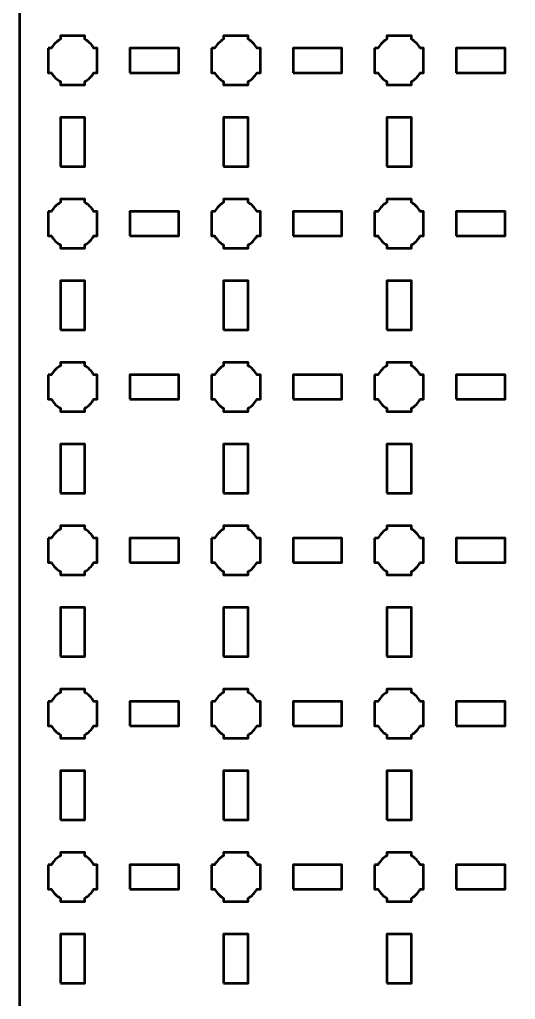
# Model space of a CAD drawing. Header units: centimetres. Extents: x -35.1 to 14.2, y -39.5 to 9.8.
# Drawn here: x -35.15 to -29.07, y -14.35 to -2.35 of the extents above; entities that cross this region are included whole.
import ezdxf

# ---------------------------------------------------------------- set-up
doc = ezdxf.new("R2010")
doc.units = ezdxf.units.CM
doc.header["$MEASUREMENT"] = 0
doc.layers.add('Layer 1', color=7, linetype='Continuous')

msp = doc.modelspace()

# ---------------------------------------------------------------- linework, layer by layer
at = {"layer": 'Layer 1', "color": 250, "lineweight": 53}
for points in [[(-33.8, -3), (-33.2, -3), (-33.2, -2.7), (-33.8, -2.7), (-33.8, -3)], [(-31.8, -3), (-31.2, -3), (-31.2, -2.7), (-31.8, -2.7), (-31.8, -3)], [(-29.8, -3), (-29.2, -3), (-29.2, -2.7), (-29.8, -2.7), (-29.8, -3)], [(-34.65, -4.15), (-34.35, -4.15), (-34.35, -3.55), (-34.65, -3.55), (-34.65, -4.15)], [(-32.65, -4.15), (-32.35, -4.15), (-32.35, -3.55), (-32.65, -3.55), (-32.65, -4.15)], [(-30.65, -4.15), (-30.35, -4.15), (-30.35, -3.55), (-30.65, -3.55), (-30.65, -4.15)], [(-33.8, -5), (-33.2, -5), (-33.2, -4.7), (-33.8, -4.7), (-33.8, -5)], [(-31.8, -5), (-31.2, -5), (-31.2, -4.7), (-31.8, -4.7), (-31.8, -5)], [(-29.8, -5), (-29.2, -5), (-29.2, -4.7), (-29.8, -4.7), (-29.8, -5)], [(-34.65, -6.15), (-34.35, -6.15), (-34.35, -5.55), (-34.65, -5.55), (-34.65, -6.15)], [(-32.65, -6.15), (-32.35, -6.15), (-32.35, -5.55), (-32.65, -5.55), (-32.65, -6.15)], [(-30.65, -6.15), (-30.35, -6.15), (-30.35, -5.55), (-30.65, -5.55), (-30.65, -6.15)], [(-33.8, -7), (-33.2, -7), (-33.2, -6.7), (-33.8, -6.7), (-33.8, -7)], [(-31.8, -7), (-31.2, -7), (-31.2, -6.7), (-31.8, -6.7), (-31.8, -7)], [(-29.8, -7), (-29.2, -7), (-29.2, -6.7), (-29.8, -6.7), (-29.8, -7)], [(-34.65, -8.15), (-34.35, -8.15), (-34.35, -7.55), (-34.65, -7.55), (-34.65, -8.15)], [(-32.65, -8.15), (-32.35, -8.15), (-32.35, -7.55), (-32.65, -7.55), (-32.65, -8.15)], [(-30.65, -8.15), (-30.35, -8.15), (-30.35, -7.55), (-30.65, -7.55), (-30.65, -8.15)], [(-33.8, -9), (-33.2, -9), (-33.2, -8.7), (-33.8, -8.7), (-33.8, -9)], [(-31.8, -9), (-31.2, -9), (-31.2, -8.7), (-31.8, -8.7), (-31.8, -9)], [(-29.8, -9), (-29.2, -9), (-29.2, -8.7), (-29.8, -8.7), (-29.8, -9)], [(-34.65, -10.15), (-34.35, -10.15), (-34.35, -9.55), (-34.65, -9.55), (-34.65, -10.15)], [(-32.65, -10.15), (-32.35, -10.15), (-32.35, -9.55), (-32.65, -9.55), (-32.65, -10.15)], [(-30.65, -10.15), (-30.35, -10.15), (-30.35, -9.55), (-30.65, -9.55), (-30.65, -10.15)], [(-33.8, -11), (-33.2, -11), (-33.2, -10.7), (-33.8, -10.7), (-33.8, -11)], [(-31.8, -11), (-31.2, -11), (-31.2, -10.7), (-31.8, -10.7), (-31.8, -11)], [(-29.8, -11), (-29.2, -11), (-29.2, -10.7), (-29.8, -10.7), (-29.8, -11)], [(-34.65, -12.15), (-34.35, -12.15), (-34.35, -11.55), (-34.65, -11.55), (-34.65, -12.15)], [(-32.65, -12.15), (-32.35, -12.15), (-32.35, -11.55), (-32.65, -11.55), (-32.65, -12.15)], [(-30.65, -12.15), (-30.35, -12.15), (-30.35, -11.55), (-30.65, -11.55), (-30.65, -12.15)], [(-33.8, -13), (-33.2, -13), (-33.2, -12.7), (-33.8, -12.7), (-33.8, -13)], [(-31.8, -13), (-31.2, -13), (-31.2, -12.7), (-31.8, -12.7), (-31.8, -13)], [(-29.8, -13), (-29.2, -13), (-29.2, -12.7), (-29.8, -12.7), (-29.8, -13)], [(-34.65, -14.15), (-34.35, -14.15), (-34.35, -13.55), (-34.65, -13.55), (-34.65, -14.15)], [(-32.65, -14.15), (-32.35, -14.15), (-32.35, -13.55), (-32.65, -13.55), (-32.65, -14.15)], [(-30.65, -14.15), (-30.35, -14.15), (-30.35, -13.55), (-30.65, -13.55), (-30.65, -14.15)]]:
    msp.add_lwpolyline(points, close=True, dxfattribs=at)
msp.add_open_spline([(-35.15, -39), (-35.15, -39), (-35.15, 9.3), (-35.15, 9.3), (-35.15, 9.3), (-35.15, 9.57609), (-34.92609, 9.8), (-34.65, 9.8), (-34.65, 9.8), (-34.65, 9.8), (13.65, 9.8), (13.65, 9.8), (13.65, 9.8), (13.92609, 9.8), (14.15, 9.57609), (14.15, 9.3), (14.15, 9.3), (14.15, 9.3), (14.15, -39), (14.15, -39), (14.15, -39), (14.15, -39.27609), (13.92609, -39.5), (13.65, -39.5), (13.65, -39.5), (13.65, -39.5), (-34.65, -39.5), (-34.65, -39.5), (-34.65, -39.5), (-34.92609, -39.5), (-35.15, -39.27609), (-35.15, -39)], degree=3, knots=[0, 0, 0, 0, 0.125, 0.125, 0.125, 0.125, 0.25, 0.25, 0.25, 0.25, 0.375, 0.375, 0.375, 0.375, 0.5, 0.5, 0.5, 0.5, 0.625, 0.625, 0.625, 0.625, 0.75, 0.75, 0.75, 0.75, 0.875, 0.875, 0.875, 0.875, 1, 1, 1, 1], dxfattribs=at)
at = {"layer": 'Layer 1', "lineweight": 53}
for points in [[(-34.8, -2.7), (-34.8, -2.7), (-34.75985, -2.7), (-34.75985, -2.7), (-34.75985, -2.7), (-34.7335, -2.65447), (-34.69553, -2.6165), (-34.65, -2.59015), (-34.65, -2.59015), (-34.65, -2.59015), (-34.65, -2.55), (-34.65, -2.55), (-34.65, -2.55), (-34.65, -2.55), (-34.5, -2.55), (-34.5, -2.55), (-34.5, -2.55), (-34.5, -2.55), (-34.35, -2.55), (-34.35, -2.55), (-34.35, -2.55), (-34.35, -2.55), (-34.35, -2.59015), (-34.35, -2.59015), (-34.35, -2.59015), (-34.30447, -2.6165), (-34.2665, -2.65447), (-34.24015, -2.7), (-34.24015, -2.7), (-34.24015, -2.7), (-34.2, -2.7), (-34.2, -2.7), (-34.2, -2.7), (-34.2, -2.7), (-34.2, -2.85), (-34.2, -2.85), (-34.2, -2.85), (-34.2, -2.85), (-34.2, -3), (-34.2, -3), (-34.2, -3), (-34.2, -3), (-34.24015, -3), (-34.24015, -3), (-34.24015, -3), (-34.2665, -3.04553), (-34.30447, -3.0835), (-34.35, -3.10985), (-34.35, -3.10985), (-34.35, -3.10985), (-34.35, -3.15), (-34.35, -3.15), (-34.35, -3.15), (-34.35, -3.15), (-34.5, -3.15), (-34.5, -3.15), (-34.5, -3.15), (-34.5, -3.15), (-34.65, -3.15), (-34.65, -3.15), (-34.65, -3.15), (-34.65, -3.15), (-34.65, -3.10985), (-34.65, -3.10985), (-34.65, -3.10985), (-34.69553, -3.0835), (-34.7335, -3.04553), (-34.75985, -3), (-34.75985, -3), (-34.75985, -3), (-34.8, -3), (-34.8, -3), (-34.8, -3), (-34.8, -3), (-34.8, -2.85), (-34.8, -2.85), (-34.8, -2.85), (-34.8, -2.85), (-34.8, -2.7), (-34.8, -2.7)], [(-32.8, -2.7), (-32.8, -2.7), (-32.75985, -2.7), (-32.75985, -2.7), (-32.75985, -2.7), (-32.7335, -2.65447), (-32.69553, -2.6165), (-32.65, -2.59015), (-32.65, -2.59015), (-32.65, -2.59015), (-32.65, -2.55), (-32.65, -2.55), (-32.65, -2.55), (-32.65, -2.55), (-32.5, -2.55), (-32.5, -2.55), (-32.5, -2.55), (-32.5, -2.55), (-32.35, -2.55), (-32.35, -2.55), (-32.35, -2.55), (-32.35, -2.55), (-32.35, -2.59015), (-32.35, -2.59015), (-32.35, -2.59015), (-32.30447, -2.6165), (-32.2665, -2.65447), (-32.24015, -2.7), (-32.24015, -2.7), (-32.24015, -2.7), (-32.2, -2.7), (-32.2, -2.7), (-32.2, -2.7), (-32.2, -2.7), (-32.2, -2.85), (-32.2, -2.85), (-32.2, -2.85), (-32.2, -2.85), (-32.2, -3), (-32.2, -3), (-32.2, -3), (-32.2, -3), (-32.24015, -3), (-32.24015, -3), (-32.24015, -3), (-32.2665, -3.04553), (-32.30447, -3.0835), (-32.35, -3.10985), (-32.35, -3.10985), (-32.35, -3.10985), (-32.35, -3.15), (-32.35, -3.15), (-32.35, -3.15), (-32.35, -3.15), (-32.5, -3.15), (-32.5, -3.15), (-32.5, -3.15), (-32.5, -3.15), (-32.65, -3.15), (-32.65, -3.15), (-32.65, -3.15), (-32.65, -3.15), (-32.65, -3.10985), (-32.65, -3.10985), (-32.65, -3.10985), (-32.69553, -3.0835), (-32.7335, -3.04553), (-32.75985, -3), (-32.75985, -3), (-32.75985, -3), (-32.8, -3), (-32.8, -3), (-32.8, -3), (-32.8, -3), (-32.8, -2.85), (-32.8, -2.85), (-32.8, -2.85), (-32.8, -2.85), (-32.8, -2.7), (-32.8, -2.7)], [(-30.8, -2.7), (-30.8, -2.7), (-30.75985, -2.7), (-30.75985, -2.7), (-30.75985, -2.7), (-30.7335, -2.65447), (-30.69553, -2.6165), (-30.65, -2.59015), (-30.65, -2.59015), (-30.65, -2.59015), (-30.65, -2.55), (-30.65, -2.55), (-30.65, -2.55), (-30.65, -2.55), (-30.5, -2.55), (-30.5, -2.55), (-30.5, -2.55), (-30.5, -2.55), (-30.35, -2.55), (-30.35, -2.55), (-30.35, -2.55), (-30.35, -2.55), (-30.35, -2.59015), (-30.35, -2.59015), (-30.35, -2.59015), (-30.30447, -2.6165), (-30.2665, -2.65447), (-30.24015, -2.7), (-30.24015, -2.7), (-30.24015, -2.7), (-30.2, -2.7), (-30.2, -2.7), (-30.2, -2.7), (-30.2, -2.7), (-30.2, -2.85), (-30.2, -2.85), (-30.2, -2.85), (-30.2, -2.85), (-30.2, -3), (-30.2, -3), (-30.2, -3), (-30.2, -3), (-30.24015, -3), (-30.24015, -3), (-30.24015, -3), (-30.2665, -3.04553), (-30.30447, -3.0835), (-30.35, -3.10985), (-30.35, -3.10985), (-30.35, -3.10985), (-30.35, -3.15), (-30.35, -3.15), (-30.35, -3.15), (-30.35, -3.15), (-30.5, -3.15), (-30.5, -3.15), (-30.5, -3.15), (-30.5, -3.15), (-30.65, -3.15), (-30.65, -3.15), (-30.65, -3.15), (-30.65, -3.15), (-30.65, -3.10985), (-30.65, -3.10985), (-30.65, -3.10985), (-30.69553, -3.0835), (-30.7335, -3.04553), (-30.75985, -3), (-30.75985, -3), (-30.75985, -3), (-30.8, -3), (-30.8, -3), (-30.8, -3), (-30.8, -3), (-30.8, -2.85), (-30.8, -2.85), (-30.8, -2.85), (-30.8, -2.85), (-30.8, -2.7), (-30.8, -2.7)], [(-34.8, -4.7), (-34.8, -4.7), (-34.75985, -4.7), (-34.75985, -4.7), (-34.75985, -4.7), (-34.7335, -4.65447), (-34.69553, -4.6165), (-34.65, -4.59015), (-34.65, -4.59015), (-34.65, -4.59015), (-34.65, -4.55), (-34.65, -4.55), (-34.65, -4.55), (-34.65, -4.55), (-34.5, -4.55), (-34.5, -4.55), (-34.5, -4.55), (-34.5, -4.55), (-34.35, -4.55), (-34.35, -4.55), (-34.35, -4.55), (-34.35, -4.55), (-34.35, -4.59015), (-34.35, -4.59015), (-34.35, -4.59015), (-34.30447, -4.6165), (-34.2665, -4.65447), (-34.24015, -4.7), (-34.24015, -4.7), (-34.24015, -4.7), (-34.2, -4.7), (-34.2, -4.7), (-34.2, -4.7), (-34.2, -4.7), (-34.2, -4.85), (-34.2, -4.85), (-34.2, -4.85), (-34.2, -4.85), (-34.2, -5), (-34.2, -5), (-34.2, -5), (-34.2, -5), (-34.24015, -5), (-34.24015, -5), (-34.24015, -5), (-34.2665, -5.04553), (-34.30447, -5.0835), (-34.35, -5.10985), (-34.35, -5.10985), (-34.35, -5.10985), (-34.35, -5.15), (-34.35, -5.15), (-34.35, -5.15), (-34.35, -5.15), (-34.5, -5.15), (-34.5, -5.15), (-34.5, -5.15), (-34.5, -5.15), (-34.65, -5.15), (-34.65, -5.15), (-34.65, -5.15), (-34.65, -5.15), (-34.65, -5.10985), (-34.65, -5.10985), (-34.65, -5.10985), (-34.69553, -5.0835), (-34.7335, -5.04553), (-34.75985, -5), (-34.75985, -5), (-34.75985, -5), (-34.8, -5), (-34.8, -5), (-34.8, -5), (-34.8, -5), (-34.8, -4.85), (-34.8, -4.85), (-34.8, -4.85), (-34.8, -4.85), (-34.8, -4.7), (-34.8, -4.7)], [(-32.8, -4.7), (-32.8, -4.7), (-32.75985, -4.7), (-32.75985, -4.7), (-32.75985, -4.7), (-32.7335, -4.65447), (-32.69553, -4.6165), (-32.65, -4.59015), (-32.65, -4.59015), (-32.65, -4.59015), (-32.65, -4.55), (-32.65, -4.55), (-32.65, -4.55), (-32.65, -4.55), (-32.5, -4.55), (-32.5, -4.55), (-32.5, -4.55), (-32.5, -4.55), (-32.35, -4.55), (-32.35, -4.55), (-32.35, -4.55), (-32.35, -4.55), (-32.35, -4.59015), (-32.35, -4.59015), (-32.35, -4.59015), (-32.30447, -4.6165), (-32.2665, -4.65447), (-32.24015, -4.7), (-32.24015, -4.7), (-32.24015, -4.7), (-32.2, -4.7), (-32.2, -4.7), (-32.2, -4.7), (-32.2, -4.7), (-32.2, -4.85), (-32.2, -4.85), (-32.2, -4.85), (-32.2, -4.85), (-32.2, -5), (-32.2, -5), (-32.2, -5), (-32.2, -5), (-32.24015, -5), (-32.24015, -5), (-32.24015, -5), (-32.2665, -5.04553), (-32.30447, -5.0835), (-32.35, -5.10985), (-32.35, -5.10985), (-32.35, -5.10985), (-32.35, -5.15), (-32.35, -5.15), (-32.35, -5.15), (-32.35, -5.15), (-32.5, -5.15), (-32.5, -5.15), (-32.5, -5.15), (-32.5, -5.15), (-32.65, -5.15), (-32.65, -5.15), (-32.65, -5.15), (-32.65, -5.15), (-32.65, -5.10985), (-32.65, -5.10985), (-32.65, -5.10985), (-32.69553, -5.0835), (-32.7335, -5.04553), (-32.75985, -5), (-32.75985, -5), (-32.75985, -5), (-32.8, -5), (-32.8, -5), (-32.8, -5), (-32.8, -5), (-32.8, -4.85), (-32.8, -4.85), (-32.8, -4.85), (-32.8, -4.85), (-32.8, -4.7), (-32.8, -4.7)], [(-30.8, -4.7), (-30.8, -4.7), (-30.75985, -4.7), (-30.75985, -4.7), (-30.75985, -4.7), (-30.7335, -4.65447), (-30.69553, -4.6165), (-30.65, -4.59015), (-30.65, -4.59015), (-30.65, -4.59015), (-30.65, -4.55), (-30.65, -4.55), (-30.65, -4.55), (-30.65, -4.55), (-30.5, -4.55), (-30.5, -4.55), (-30.5, -4.55), (-30.5, -4.55), (-30.35, -4.55), (-30.35, -4.55), (-30.35, -4.55), (-30.35, -4.55), (-30.35, -4.59015), (-30.35, -4.59015), (-30.35, -4.59015), (-30.30447, -4.6165), (-30.2665, -4.65447), (-30.24015, -4.7), (-30.24015, -4.7), (-30.24015, -4.7), (-30.2, -4.7), (-30.2, -4.7), (-30.2, -4.7), (-30.2, -4.7), (-30.2, -4.85), (-30.2, -4.85), (-30.2, -4.85), (-30.2, -4.85), (-30.2, -5), (-30.2, -5), (-30.2, -5), (-30.2, -5), (-30.24015, -5), (-30.24015, -5), (-30.24015, -5), (-30.2665, -5.04553), (-30.30447, -5.0835), (-30.35, -5.10985), (-30.35, -5.10985), (-30.35, -5.10985), (-30.35, -5.15), (-30.35, -5.15), (-30.35, -5.15), (-30.35, -5.15), (-30.5, -5.15), (-30.5, -5.15), (-30.5, -5.15), (-30.5, -5.15), (-30.65, -5.15), (-30.65, -5.15), (-30.65, -5.15), (-30.65, -5.15), (-30.65, -5.10985), (-30.65, -5.10985), (-30.65, -5.10985), (-30.69553, -5.0835), (-30.7335, -5.04553), (-30.75985, -5), (-30.75985, -5), (-30.75985, -5), (-30.8, -5), (-30.8, -5), (-30.8, -5), (-30.8, -5), (-30.8, -4.85), (-30.8, -4.85), (-30.8, -4.85), (-30.8, -4.85), (-30.8, -4.7), (-30.8, -4.7)], [(-34.8, -6.7), (-34.8, -6.7), (-34.75985, -6.7), (-34.75985, -6.7), (-34.75985, -6.7), (-34.7335, -6.65447), (-34.69553, -6.6165), (-34.65, -6.59015), (-34.65, -6.59015), (-34.65, -6.59015), (-34.65, -6.55), (-34.65, -6.55), (-34.65, -6.55), (-34.65, -6.55), (-34.5, -6.55), (-34.5, -6.55), (-34.5, -6.55), (-34.5, -6.55), (-34.35, -6.55), (-34.35, -6.55), (-34.35, -6.55), (-34.35, -6.55), (-34.35, -6.59015), (-34.35, -6.59015), (-34.35, -6.59015), (-34.30447, -6.6165), (-34.2665, -6.65447), (-34.24015, -6.7), (-34.24015, -6.7), (-34.24015, -6.7), (-34.2, -6.7), (-34.2, -6.7), (-34.2, -6.7), (-34.2, -6.7), (-34.2, -6.85), (-34.2, -6.85), (-34.2, -6.85), (-34.2, -6.85), (-34.2, -7), (-34.2, -7), (-34.2, -7), (-34.2, -7), (-34.24015, -7), (-34.24015, -7), (-34.24015, -7), (-34.2665, -7.04553), (-34.30447, -7.0835), (-34.35, -7.10985), (-34.35, -7.10985), (-34.35, -7.10985), (-34.35, -7.15), (-34.35, -7.15), (-34.35, -7.15), (-34.35, -7.15), (-34.5, -7.15), (-34.5, -7.15), (-34.5, -7.15), (-34.5, -7.15), (-34.65, -7.15), (-34.65, -7.15), (-34.65, -7.15), (-34.65, -7.15), (-34.65, -7.10985), (-34.65, -7.10985), (-34.65, -7.10985), (-34.69553, -7.0835), (-34.7335, -7.04553), (-34.75985, -7), (-34.75985, -7), (-34.75985, -7), (-34.8, -7), (-34.8, -7), (-34.8, -7), (-34.8, -7), (-34.8, -6.85), (-34.8, -6.85), (-34.8, -6.85), (-34.8, -6.85), (-34.8, -6.7), (-34.8, -6.7)], [(-32.8, -6.7), (-32.8, -6.7), (-32.75985, -6.7), (-32.75985, -6.7), (-32.75985, -6.7), (-32.7335, -6.65447), (-32.69553, -6.6165), (-32.65, -6.59015), (-32.65, -6.59015), (-32.65, -6.59015), (-32.65, -6.55), (-32.65, -6.55), (-32.65, -6.55), (-32.65, -6.55), (-32.5, -6.55), (-32.5, -6.55), (-32.5, -6.55), (-32.5, -6.55), (-32.35, -6.55), (-32.35, -6.55), (-32.35, -6.55), (-32.35, -6.55), (-32.35, -6.59015), (-32.35, -6.59015), (-32.35, -6.59015), (-32.30447, -6.6165), (-32.2665, -6.65447), (-32.24015, -6.7), (-32.24015, -6.7), (-32.24015, -6.7), (-32.2, -6.7), (-32.2, -6.7), (-32.2, -6.7), (-32.2, -6.7), (-32.2, -6.85), (-32.2, -6.85), (-32.2, -6.85), (-32.2, -6.85), (-32.2, -7), (-32.2, -7), (-32.2, -7), (-32.2, -7), (-32.24015, -7), (-32.24015, -7), (-32.24015, -7), (-32.2665, -7.04553), (-32.30447, -7.0835), (-32.35, -7.10985), (-32.35, -7.10985), (-32.35, -7.10985), (-32.35, -7.15), (-32.35, -7.15), (-32.35, -7.15), (-32.35, -7.15), (-32.5, -7.15), (-32.5, -7.15), (-32.5, -7.15), (-32.5, -7.15), (-32.65, -7.15), (-32.65, -7.15), (-32.65, -7.15), (-32.65, -7.15), (-32.65, -7.10985), (-32.65, -7.10985), (-32.65, -7.10985), (-32.69553, -7.0835), (-32.7335, -7.04553), (-32.75985, -7), (-32.75985, -7), (-32.75985, -7), (-32.8, -7), (-32.8, -7), (-32.8, -7), (-32.8, -7), (-32.8, -6.85), (-32.8, -6.85), (-32.8, -6.85), (-32.8, -6.85), (-32.8, -6.7), (-32.8, -6.7)], [(-30.8, -6.7), (-30.8, -6.7), (-30.75985, -6.7), (-30.75985, -6.7), (-30.75985, -6.7), (-30.7335, -6.65447), (-30.69553, -6.6165), (-30.65, -6.59015), (-30.65, -6.59015), (-30.65, -6.59015), (-30.65, -6.55), (-30.65, -6.55), (-30.65, -6.55), (-30.65, -6.55), (-30.5, -6.55), (-30.5, -6.55), (-30.5, -6.55), (-30.5, -6.55), (-30.35, -6.55), (-30.35, -6.55), (-30.35, -6.55), (-30.35, -6.55), (-30.35, -6.59015), (-30.35, -6.59015), (-30.35, -6.59015), (-30.30447, -6.6165), (-30.2665, -6.65447), (-30.24015, -6.7), (-30.24015, -6.7), (-30.24015, -6.7), (-30.2, -6.7), (-30.2, -6.7), (-30.2, -6.7), (-30.2, -6.7), (-30.2, -6.85), (-30.2, -6.85), (-30.2, -6.85), (-30.2, -6.85), (-30.2, -7), (-30.2, -7), (-30.2, -7), (-30.2, -7), (-30.24015, -7), (-30.24015, -7), (-30.24015, -7), (-30.2665, -7.04553), (-30.30447, -7.0835), (-30.35, -7.10985), (-30.35, -7.10985), (-30.35, -7.10985), (-30.35, -7.15), (-30.35, -7.15), (-30.35, -7.15), (-30.35, -7.15), (-30.5, -7.15), (-30.5, -7.15), (-30.5, -7.15), (-30.5, -7.15), (-30.65, -7.15), (-30.65, -7.15), (-30.65, -7.15), (-30.65, -7.15), (-30.65, -7.10985), (-30.65, -7.10985), (-30.65, -7.10985), (-30.69553, -7.0835), (-30.7335, -7.04553), (-30.75985, -7), (-30.75985, -7), (-30.75985, -7), (-30.8, -7), (-30.8, -7), (-30.8, -7), (-30.8, -7), (-30.8, -6.85), (-30.8, -6.85), (-30.8, -6.85), (-30.8, -6.85), (-30.8, -6.7), (-30.8, -6.7)], [(-34.8, -8.7), (-34.8, -8.7), (-34.75985, -8.7), (-34.75985, -8.7), (-34.75985, -8.7), (-34.7335, -8.65447), (-34.69553, -8.6165), (-34.65, -8.59015), (-34.65, -8.59015), (-34.65, -8.59015), (-34.65, -8.55), (-34.65, -8.55), (-34.65, -8.55), (-34.65, -8.55), (-34.5, -8.55), (-34.5, -8.55), (-34.5, -8.55), (-34.5, -8.55), (-34.35, -8.55), (-34.35, -8.55), (-34.35, -8.55), (-34.35, -8.55), (-34.35, -8.59015), (-34.35, -8.59015), (-34.35, -8.59015), (-34.30447, -8.6165), (-34.2665, -8.65447), (-34.24015, -8.7), (-34.24015, -8.7), (-34.24015, -8.7), (-34.2, -8.7), (-34.2, -8.7), (-34.2, -8.7), (-34.2, -8.7), (-34.2, -8.85), (-34.2, -8.85), (-34.2, -8.85), (-34.2, -8.85), (-34.2, -9), (-34.2, -9), (-34.2, -9), (-34.2, -9), (-34.24015, -9), (-34.24015, -9), (-34.24015, -9), (-34.2665, -9.04553), (-34.30447, -9.0835), (-34.35, -9.10985), (-34.35, -9.10985), (-34.35, -9.10985), (-34.35, -9.15), (-34.35, -9.15), (-34.35, -9.15), (-34.35, -9.15), (-34.5, -9.15), (-34.5, -9.15), (-34.5, -9.15), (-34.5, -9.15), (-34.65, -9.15), (-34.65, -9.15), (-34.65, -9.15), (-34.65, -9.15), (-34.65, -9.10985), (-34.65, -9.10985), (-34.65, -9.10985), (-34.69553, -9.0835), (-34.7335, -9.04553), (-34.75985, -9), (-34.75985, -9), (-34.75985, -9), (-34.8, -9), (-34.8, -9), (-34.8, -9), (-34.8, -9), (-34.8, -8.85), (-34.8, -8.85), (-34.8, -8.85), (-34.8, -8.85), (-34.8, -8.7), (-34.8, -8.7)], [(-32.8, -8.7), (-32.8, -8.7), (-32.75985, -8.7), (-32.75985, -8.7), (-32.75985, -8.7), (-32.7335, -8.65447), (-32.69553, -8.6165), (-32.65, -8.59015), (-32.65, -8.59015), (-32.65, -8.59015), (-32.65, -8.55), (-32.65, -8.55), (-32.65, -8.55), (-32.65, -8.55), (-32.5, -8.55), (-32.5, -8.55), (-32.5, -8.55), (-32.5, -8.55), (-32.35, -8.55), (-32.35, -8.55), (-32.35, -8.55), (-32.35, -8.55), (-32.35, -8.59015), (-32.35, -8.59015), (-32.35, -8.59015), (-32.30447, -8.6165), (-32.2665, -8.65447), (-32.24015, -8.7), (-32.24015, -8.7), (-32.24015, -8.7), (-32.2, -8.7), (-32.2, -8.7), (-32.2, -8.7), (-32.2, -8.7), (-32.2, -8.85), (-32.2, -8.85), (-32.2, -8.85), (-32.2, -8.85), (-32.2, -9), (-32.2, -9), (-32.2, -9), (-32.2, -9), (-32.24015, -9), (-32.24015, -9), (-32.24015, -9), (-32.2665, -9.04553), (-32.30447, -9.0835), (-32.35, -9.10985), (-32.35, -9.10985), (-32.35, -9.10985), (-32.35, -9.15), (-32.35, -9.15), (-32.35, -9.15), (-32.35, -9.15), (-32.5, -9.15), (-32.5, -9.15), (-32.5, -9.15), (-32.5, -9.15), (-32.65, -9.15), (-32.65, -9.15), (-32.65, -9.15), (-32.65, -9.15), (-32.65, -9.10985), (-32.65, -9.10985), (-32.65, -9.10985), (-32.69553, -9.0835), (-32.7335, -9.04553), (-32.75985, -9), (-32.75985, -9), (-32.75985, -9), (-32.8, -9), (-32.8, -9), (-32.8, -9), (-32.8, -9), (-32.8, -8.85), (-32.8, -8.85), (-32.8, -8.85), (-32.8, -8.85), (-32.8, -8.7), (-32.8, -8.7)], [(-30.8, -8.7), (-30.8, -8.7), (-30.75985, -8.7), (-30.75985, -8.7), (-30.75985, -8.7), (-30.7335, -8.65447), (-30.69553, -8.6165), (-30.65, -8.59015), (-30.65, -8.59015), (-30.65, -8.59015), (-30.65, -8.55), (-30.65, -8.55), (-30.65, -8.55), (-30.65, -8.55), (-30.5, -8.55), (-30.5, -8.55), (-30.5, -8.55), (-30.5, -8.55), (-30.35, -8.55), (-30.35, -8.55), (-30.35, -8.55), (-30.35, -8.55), (-30.35, -8.59015), (-30.35, -8.59015), (-30.35, -8.59015), (-30.30447, -8.6165), (-30.2665, -8.65447), (-30.24015, -8.7), (-30.24015, -8.7), (-30.24015, -8.7), (-30.2, -8.7), (-30.2, -8.7), (-30.2, -8.7), (-30.2, -8.7), (-30.2, -8.85), (-30.2, -8.85), (-30.2, -8.85), (-30.2, -8.85), (-30.2, -9), (-30.2, -9), (-30.2, -9), (-30.2, -9), (-30.24015, -9), (-30.24015, -9), (-30.24015, -9), (-30.2665, -9.04553), (-30.30447, -9.0835), (-30.35, -9.10985), (-30.35, -9.10985), (-30.35, -9.10985), (-30.35, -9.15), (-30.35, -9.15), (-30.35, -9.15), (-30.35, -9.15), (-30.5, -9.15), (-30.5, -9.15), (-30.5, -9.15), (-30.5, -9.15), (-30.65, -9.15), (-30.65, -9.15), (-30.65, -9.15), (-30.65, -9.15), (-30.65, -9.10985), (-30.65, -9.10985), (-30.65, -9.10985), (-30.69553, -9.0835), (-30.7335, -9.04553), (-30.75985, -9), (-30.75985, -9), (-30.75985, -9), (-30.8, -9), (-30.8, -9), (-30.8, -9), (-30.8, -9), (-30.8, -8.85), (-30.8, -8.85), (-30.8, -8.85), (-30.8, -8.85), (-30.8, -8.7), (-30.8, -8.7)], [(-34.8, -10.7), (-34.8, -10.7), (-34.75985, -10.7), (-34.75985, -10.7), (-34.75985, -10.7), (-34.7335, -10.65447), (-34.69553, -10.6165), (-34.65, -10.59015), (-34.65, -10.59015), (-34.65, -10.59015), (-34.65, -10.55), (-34.65, -10.55), (-34.65, -10.55), (-34.65, -10.55), (-34.5, -10.55), (-34.5, -10.55), (-34.5, -10.55), (-34.5, -10.55), (-34.35, -10.55), (-34.35, -10.55), (-34.35, -10.55), (-34.35, -10.55), (-34.35, -10.59015), (-34.35, -10.59015), (-34.35, -10.59015), (-34.30447, -10.6165), (-34.2665, -10.65447), (-34.24015, -10.7), (-34.24015, -10.7), (-34.24015, -10.7), (-34.2, -10.7), (-34.2, -10.7), (-34.2, -10.7), (-34.2, -10.7), (-34.2, -10.85), (-34.2, -10.85), (-34.2, -10.85), (-34.2, -10.85), (-34.2, -11), (-34.2, -11), (-34.2, -11), (-34.2, -11), (-34.24015, -11), (-34.24015, -11), (-34.24015, -11), (-34.2665, -11.04553), (-34.30447, -11.0835), (-34.35, -11.10985), (-34.35, -11.10985), (-34.35, -11.10985), (-34.35, -11.15), (-34.35, -11.15), (-34.35, -11.15), (-34.35, -11.15), (-34.5, -11.15), (-34.5, -11.15), (-34.5, -11.15), (-34.5, -11.15), (-34.65, -11.15), (-34.65, -11.15), (-34.65, -11.15), (-34.65, -11.15), (-34.65, -11.10985), (-34.65, -11.10985), (-34.65, -11.10985), (-34.69553, -11.0835), (-34.7335, -11.04553), (-34.75985, -11), (-34.75985, -11), (-34.75985, -11), (-34.8, -11), (-34.8, -11), (-34.8, -11), (-34.8, -11), (-34.8, -10.85), (-34.8, -10.85), (-34.8, -10.85), (-34.8, -10.85), (-34.8, -10.7), (-34.8, -10.7)], [(-32.8, -10.7), (-32.8, -10.7), (-32.75985, -10.7), (-32.75985, -10.7), (-32.75985, -10.7), (-32.7335, -10.65447), (-32.69553, -10.6165), (-32.65, -10.59015), (-32.65, -10.59015), (-32.65, -10.59015), (-32.65, -10.55), (-32.65, -10.55), (-32.65, -10.55), (-32.65, -10.55), (-32.5, -10.55), (-32.5, -10.55), (-32.5, -10.55), (-32.5, -10.55), (-32.35, -10.55), (-32.35, -10.55), (-32.35, -10.55), (-32.35, -10.55), (-32.35, -10.59015), (-32.35, -10.59015), (-32.35, -10.59015), (-32.30447, -10.6165), (-32.2665, -10.65447), (-32.24015, -10.7), (-32.24015, -10.7), (-32.24015, -10.7), (-32.2, -10.7), (-32.2, -10.7), (-32.2, -10.7), (-32.2, -10.7), (-32.2, -10.85), (-32.2, -10.85), (-32.2, -10.85), (-32.2, -10.85), (-32.2, -11), (-32.2, -11), (-32.2, -11), (-32.2, -11), (-32.24015, -11), (-32.24015, -11), (-32.24015, -11), (-32.2665, -11.04553), (-32.30447, -11.0835), (-32.35, -11.10985), (-32.35, -11.10985), (-32.35, -11.10985), (-32.35, -11.15), (-32.35, -11.15), (-32.35, -11.15), (-32.35, -11.15), (-32.5, -11.15), (-32.5, -11.15), (-32.5, -11.15), (-32.5, -11.15), (-32.65, -11.15), (-32.65, -11.15), (-32.65, -11.15), (-32.65, -11.15), (-32.65, -11.10985), (-32.65, -11.10985), (-32.65, -11.10985), (-32.69553, -11.0835), (-32.7335, -11.04553), (-32.75985, -11), (-32.75985, -11), (-32.75985, -11), (-32.8, -11), (-32.8, -11), (-32.8, -11), (-32.8, -11), (-32.8, -10.85), (-32.8, -10.85), (-32.8, -10.85), (-32.8, -10.85), (-32.8, -10.7), (-32.8, -10.7)], [(-30.8, -10.7), (-30.8, -10.7), (-30.75985, -10.7), (-30.75985, -10.7), (-30.75985, -10.7), (-30.7335, -10.65447), (-30.69553, -10.6165), (-30.65, -10.59015), (-30.65, -10.59015), (-30.65, -10.59015), (-30.65, -10.55), (-30.65, -10.55), (-30.65, -10.55), (-30.65, -10.55), (-30.5, -10.55), (-30.5, -10.55), (-30.5, -10.55), (-30.5, -10.55), (-30.35, -10.55), (-30.35, -10.55), (-30.35, -10.55), (-30.35, -10.55), (-30.35, -10.59015), (-30.35, -10.59015), (-30.35, -10.59015), (-30.30447, -10.6165), (-30.2665, -10.65447), (-30.24015, -10.7), (-30.24015, -10.7), (-30.24015, -10.7), (-30.2, -10.7), (-30.2, -10.7), (-30.2, -10.7), (-30.2, -10.7), (-30.2, -10.85), (-30.2, -10.85), (-30.2, -10.85), (-30.2, -10.85), (-30.2, -11), (-30.2, -11), (-30.2, -11), (-30.2, -11), (-30.24015, -11), (-30.24015, -11), (-30.24015, -11), (-30.2665, -11.04553), (-30.30447, -11.0835), (-30.35, -11.10985), (-30.35, -11.10985), (-30.35, -11.10985), (-30.35, -11.15), (-30.35, -11.15), (-30.35, -11.15), (-30.35, -11.15), (-30.5, -11.15), (-30.5, -11.15), (-30.5, -11.15), (-30.5, -11.15), (-30.65, -11.15), (-30.65, -11.15), (-30.65, -11.15), (-30.65, -11.15), (-30.65, -11.10985), (-30.65, -11.10985), (-30.65, -11.10985), (-30.69553, -11.0835), (-30.7335, -11.04553), (-30.75985, -11), (-30.75985, -11), (-30.75985, -11), (-30.8, -11), (-30.8, -11), (-30.8, -11), (-30.8, -11), (-30.8, -10.85), (-30.8, -10.85), (-30.8, -10.85), (-30.8, -10.85), (-30.8, -10.7), (-30.8, -10.7)], [(-34.8, -12.7), (-34.8, -12.7), (-34.75985, -12.7), (-34.75985, -12.7), (-34.75985, -12.7), (-34.7335, -12.65447), (-34.69553, -12.6165), (-34.65, -12.59015), (-34.65, -12.59015), (-34.65, -12.59015), (-34.65, -12.55), (-34.65, -12.55), (-34.65, -12.55), (-34.65, -12.55), (-34.5, -12.55), (-34.5, -12.55), (-34.5, -12.55), (-34.5, -12.55), (-34.35, -12.55), (-34.35, -12.55), (-34.35, -12.55), (-34.35, -12.55), (-34.35, -12.59015), (-34.35, -12.59015), (-34.35, -12.59015), (-34.30447, -12.6165), (-34.2665, -12.65447), (-34.24015, -12.7), (-34.24015, -12.7), (-34.24015, -12.7), (-34.2, -12.7), (-34.2, -12.7), (-34.2, -12.7), (-34.2, -12.7), (-34.2, -12.85), (-34.2, -12.85), (-34.2, -12.85), (-34.2, -12.85), (-34.2, -13), (-34.2, -13), (-34.2, -13), (-34.2, -13), (-34.24015, -13), (-34.24015, -13), (-34.24015, -13), (-34.2665, -13.04553), (-34.30447, -13.0835), (-34.35, -13.10985), (-34.35, -13.10985), (-34.35, -13.10985), (-34.35, -13.15), (-34.35, -13.15), (-34.35, -13.15), (-34.35, -13.15), (-34.5, -13.15), (-34.5, -13.15), (-34.5, -13.15), (-34.5, -13.15), (-34.65, -13.15), (-34.65, -13.15), (-34.65, -13.15), (-34.65, -13.15), (-34.65, -13.10985), (-34.65, -13.10985), (-34.65, -13.10985), (-34.69553, -13.0835), (-34.7335, -13.04553), (-34.75985, -13), (-34.75985, -13), (-34.75985, -13), (-34.8, -13), (-34.8, -13), (-34.8, -13), (-34.8, -13), (-34.8, -12.85), (-34.8, -12.85), (-34.8, -12.85), (-34.8, -12.85), (-34.8, -12.7), (-34.8, -12.7)], [(-32.8, -12.7), (-32.8, -12.7), (-32.75985, -12.7), (-32.75985, -12.7), (-32.75985, -12.7), (-32.7335, -12.65447), (-32.69553, -12.6165), (-32.65, -12.59015), (-32.65, -12.59015), (-32.65, -12.59015), (-32.65, -12.55), (-32.65, -12.55), (-32.65, -12.55), (-32.65, -12.55), (-32.5, -12.55), (-32.5, -12.55), (-32.5, -12.55), (-32.5, -12.55), (-32.35, -12.55), (-32.35, -12.55), (-32.35, -12.55), (-32.35, -12.55), (-32.35, -12.59015), (-32.35, -12.59015), (-32.35, -12.59015), (-32.30447, -12.6165), (-32.2665, -12.65447), (-32.24015, -12.7), (-32.24015, -12.7), (-32.24015, -12.7), (-32.2, -12.7), (-32.2, -12.7), (-32.2, -12.7), (-32.2, -12.7), (-32.2, -12.85), (-32.2, -12.85), (-32.2, -12.85), (-32.2, -12.85), (-32.2, -13), (-32.2, -13), (-32.2, -13), (-32.2, -13), (-32.24015, -13), (-32.24015, -13), (-32.24015, -13), (-32.2665, -13.04553), (-32.30447, -13.0835), (-32.35, -13.10985), (-32.35, -13.10985), (-32.35, -13.10985), (-32.35, -13.15), (-32.35, -13.15), (-32.35, -13.15), (-32.35, -13.15), (-32.5, -13.15), (-32.5, -13.15), (-32.5, -13.15), (-32.5, -13.15), (-32.65, -13.15), (-32.65, -13.15), (-32.65, -13.15), (-32.65, -13.15), (-32.65, -13.10985), (-32.65, -13.10985), (-32.65, -13.10985), (-32.69553, -13.0835), (-32.7335, -13.04553), (-32.75985, -13), (-32.75985, -13), (-32.75985, -13), (-32.8, -13), (-32.8, -13), (-32.8, -13), (-32.8, -13), (-32.8, -12.85), (-32.8, -12.85), (-32.8, -12.85), (-32.8, -12.85), (-32.8, -12.7), (-32.8, -12.7)], [(-30.8, -12.7), (-30.8, -12.7), (-30.75985, -12.7), (-30.75985, -12.7), (-30.75985, -12.7), (-30.7335, -12.65447), (-30.69553, -12.6165), (-30.65, -12.59015), (-30.65, -12.59015), (-30.65, -12.59015), (-30.65, -12.55), (-30.65, -12.55), (-30.65, -12.55), (-30.65, -12.55), (-30.5, -12.55), (-30.5, -12.55), (-30.5, -12.55), (-30.5, -12.55), (-30.35, -12.55), (-30.35, -12.55), (-30.35, -12.55), (-30.35, -12.55), (-30.35, -12.59015), (-30.35, -12.59015), (-30.35, -12.59015), (-30.30447, -12.6165), (-30.2665, -12.65447), (-30.24015, -12.7), (-30.24015, -12.7), (-30.24015, -12.7), (-30.2, -12.7), (-30.2, -12.7), (-30.2, -12.7), (-30.2, -12.7), (-30.2, -12.85), (-30.2, -12.85), (-30.2, -12.85), (-30.2, -12.85), (-30.2, -13), (-30.2, -13), (-30.2, -13), (-30.2, -13), (-30.24015, -13), (-30.24015, -13), (-30.24015, -13), (-30.2665, -13.04553), (-30.30447, -13.0835), (-30.35, -13.10985), (-30.35, -13.10985), (-30.35, -13.10985), (-30.35, -13.15), (-30.35, -13.15), (-30.35, -13.15), (-30.35, -13.15), (-30.5, -13.15), (-30.5, -13.15), (-30.5, -13.15), (-30.5, -13.15), (-30.65, -13.15), (-30.65, -13.15), (-30.65, -13.15), (-30.65, -13.15), (-30.65, -13.10985), (-30.65, -13.10985), (-30.65, -13.10985), (-30.69553, -13.0835), (-30.7335, -13.04553), (-30.75985, -13), (-30.75985, -13), (-30.75985, -13), (-30.8, -13), (-30.8, -13), (-30.8, -13), (-30.8, -13), (-30.8, -12.85), (-30.8, -12.85), (-30.8, -12.85), (-30.8, -12.85), (-30.8, -12.7), (-30.8, -12.7)]]:
    msp.add_open_spline(points, degree=3, knots=[0, 0, 0, 0, 0.05, 0.05, 0.05, 0.05, 0.1, 0.1, 0.1, 0.1, 0.15, 0.15, 0.15, 0.15, 0.2, 0.2, 0.2, 0.2, 0.25, 0.25, 0.25, 0.25, 0.3, 0.3, 0.3, 0.3, 0.35, 0.35, 0.35, 0.35, 0.4, 0.4, 0.4, 0.4, 0.45, 0.45, 0.45, 0.45, 0.5, 0.5, 0.5, 0.5, 0.55, 0.55, 0.55, 0.55, 0.6, 0.6, 0.6, 0.6, 0.65, 0.65, 0.65, 0.65, 0.7, 0.7, 0.7, 0.7, 0.75, 0.75, 0.75, 0.75, 0.8, 0.8, 0.8, 0.8, 0.85, 0.85, 0.85, 0.85, 0.9, 0.9, 0.9, 0.9, 0.95, 0.95, 0.95, 0.95, 1, 1, 1, 1], dxfattribs=at)

doc.saveas('drawing.dxf')
